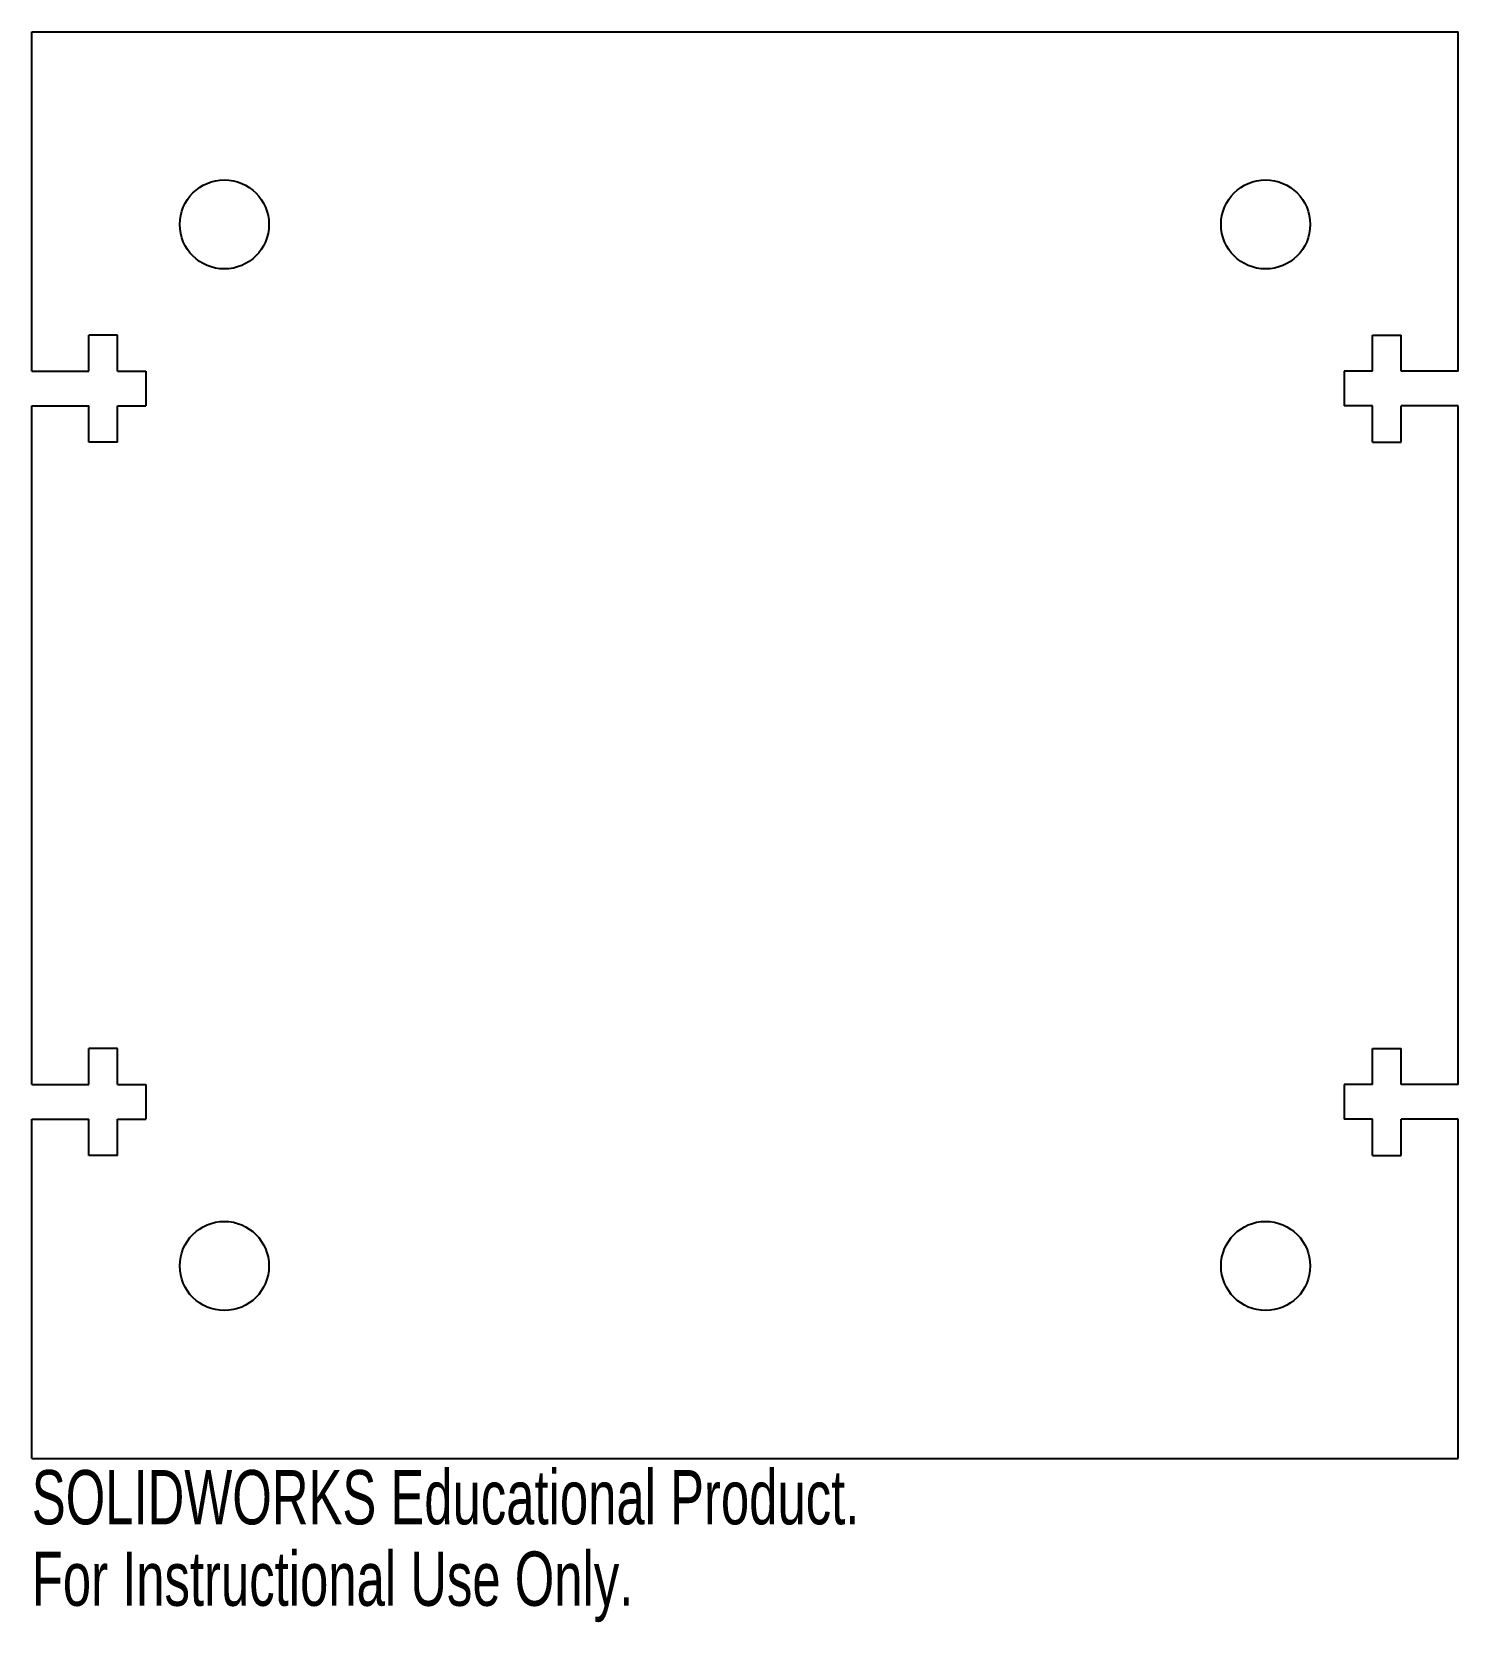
# Model space of a CAD drawing. Header units: inches. Extents: x 0 to 5, y -0.57 to 5.
import ezdxf

# ---------------------------------------------------------------- set-up
doc = ezdxf.new("R2010")
doc.units = ezdxf.units.IN
doc.header["$MEASUREMENT"] = 0
doc.styles.add('SLDTEXTSTYLE0', font='TXT', dxfattribs={"width": 0.7})

msp = doc.modelspace()

# ---------------------------------------------------------------- linework, layer by layer
at = {"color": 7, "linetype": 'Continuous', "lineweight": 25}
for p, q in [((0, 5), (5, 5)), ((0, 3.811), (0, 5)), ((5, 3.811), (5, 5)), ((0.3, 3.9375), (0.2, 3.9375)), ((0.2, 3.811), (0.2, 3.9375)), ((0.3, 3.811), (0.3, 3.9375)), ((4.7, 3.9375), (4.8, 3.9375)), ((4.7, 3.811), (4.7, 3.9375)), ((4.8, 3.811), (4.8, 3.9375)), ((0, 3.811), (0.2, 3.811)), ((0.3, 3.811), (0.4, 3.811)), ((0.4, 3.811), (0.4, 3.689)), ((4.7, 3.811), (4.6, 3.811)), ((4.6, 3.811), (4.6, 3.689)), ((5, 3.811), (4.8, 3.811)), ((0, 1.311), (0, 3.689)), ((0, 3.689), (0.2, 3.689)), ((0.2, 3.5625), (0.2, 3.689)), ((0.3, 3.5625), (0.3, 3.689)), ((0.3, 3.689), (0.4, 3.689)), ((4.7, 3.689), (4.6, 3.689)), ((4.7, 3.5625), (4.7, 3.689)), ((4.8, 3.5625), (4.8, 3.689)), ((5, 3.689), (4.8, 3.689)), ((5, 1.311), (5, 3.689)), ((0.3, 3.5625), (0.2, 3.5625)), ((4.7, 3.5625), (4.8, 3.5625)), ((0.3, 1.4375), (0.2, 1.4375)), ((0.2, 1.311), (0.2, 1.4375)), ((0.3, 1.311), (0.3, 1.4375)), ((4.7, 1.4375), (4.8, 1.4375)), ((4.7, 1.311), (4.7, 1.4375)), ((4.8, 1.311), (4.8, 1.4375)), ((0, 1.311), (0.2, 1.311)), ((0.3, 1.311), (0.4, 1.311)), ((0.4, 1.311), (0.4, 1.189)), ((4.7, 1.311), (4.6, 1.311)), ((4.6, 1.311), (4.6, 1.189)), ((5, 1.311), (4.8, 1.311)), ((0, 0), (0, 1.189)), ((0, 1.189), (0.2, 1.189)), ((0.2, 1.0625), (0.2, 1.189)), ((0.3, 1.0625), (0.3, 1.189)), ((0.3, 1.189), (0.4, 1.189)), ((4.7, 1.189), (4.6, 1.189)), ((4.7, 1.0625), (4.7, 1.189)), ((4.8, 1.0625), (4.8, 1.189)), ((5, 1.189), (4.8, 1.189)), ((5, 0), (5, 1.189)), ((0.3, 1.0625), (0.2, 1.0625)), ((4.7, 1.0625), (4.8, 1.0625)), ((0, 0), (5, 0))]:
    msp.add_line(p, q, dxfattribs=at)
for centre in [(0.675, 4.325), (4.325, 4.325), (0.675, 0.675), (4.325, 0.675)]:
    msp.add_circle(centre, 0.1562, dxfattribs=at)

# ---------------------------------------------------------------- texts
at = {"color": 7, "linetype": 'Continuous', "char_height": 0.1903, "attachment_point": 1, "style": 'SLDTEXTSTYLE0'}
for s, insert in [('SOLIDWORKS Educational Product.', (0, -0.0401)), ('For Instructional Use Only.', (0, -0.3256))]:
    msp.add_mtext(s, dxfattribs=dict(at, insert=insert))

doc.saveas('drawing.dxf')
